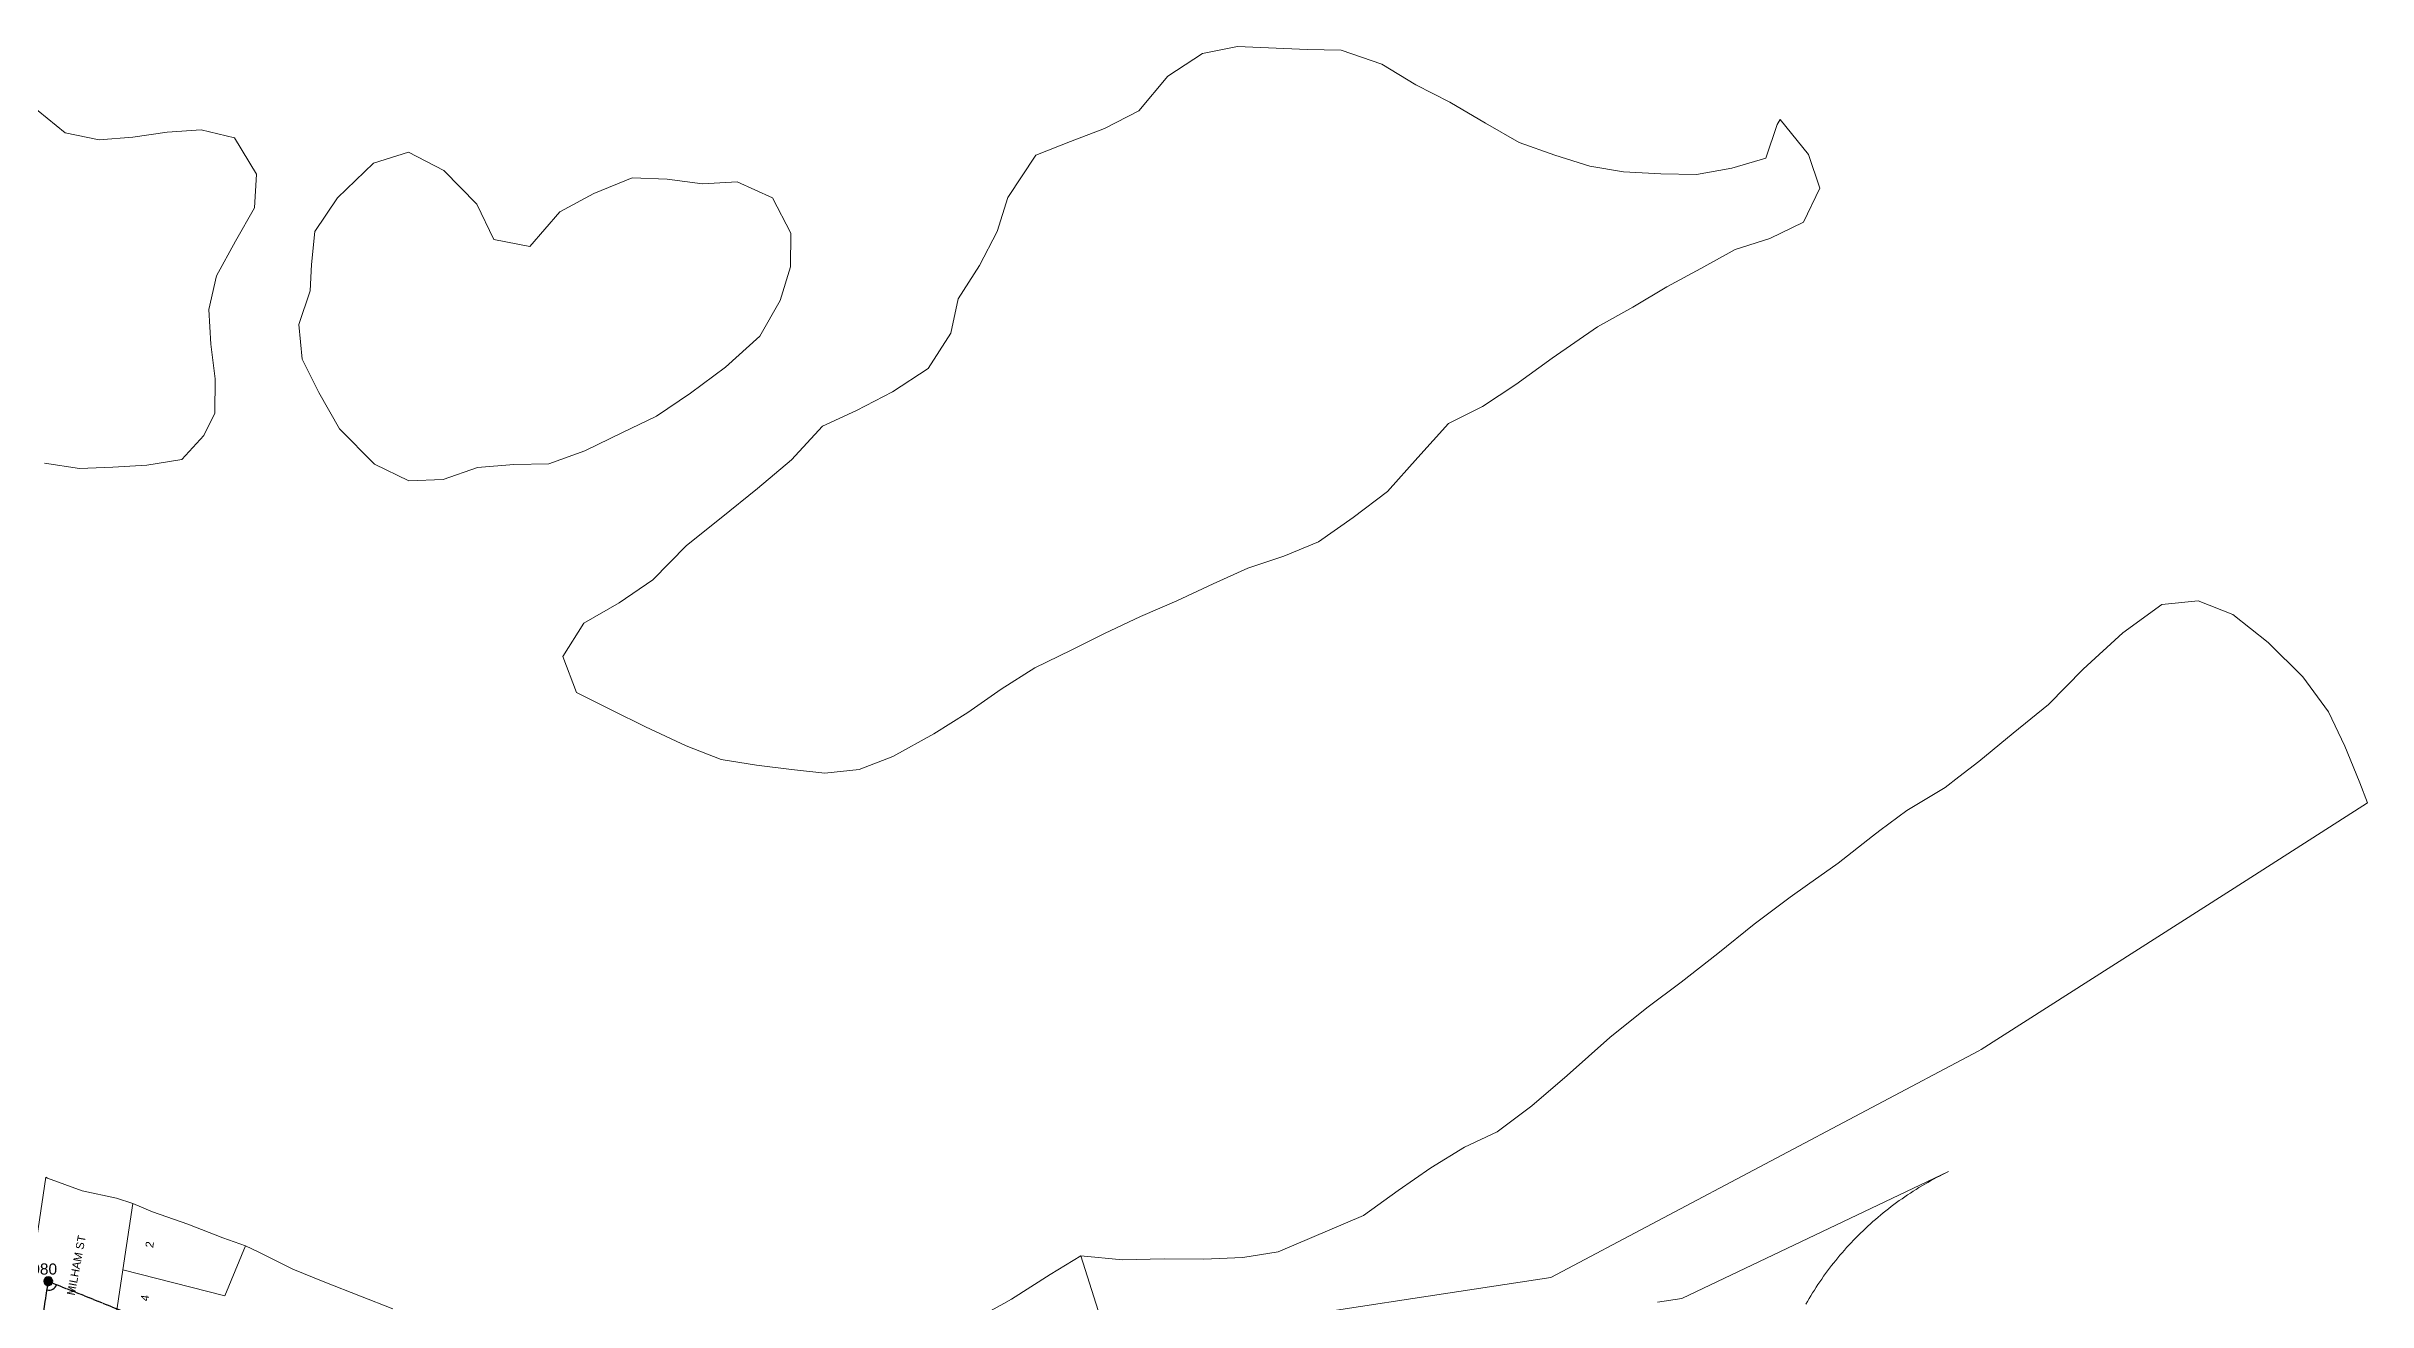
# Model space of a CAD drawing. Header units: metres. Extents: x 267914 to 271639, y 6093026 to 6094842.
# Drawn here: x 271117 to 271639, y 6094308 to 6094591 of the extents above; entities that cross this region are included whole.
import ezdxf
from ezdxf.enums import TextEntityAlignment as Align

# ---------------------------------------------------------------- set-up
doc = ezdxf.new("R2010")
doc.units = ezdxf.units.M
doc.linetypes.add('Cable Exist OH', pattern=[1, 1, 0])
doc.layers.get('0').update_dxf_attribs({"color": 6})
doc.layers.add('Cadastre Land Parcels_SP_EXT', color=9, linetype='Continuous', lineweight=5)
doc.layers.add('Cadastre Roads_SP_EXT', color=9, linetype='Continuous', lineweight=5)
doc.layers.add('Mains_LV_EXT', color=7, linetype='Continuous')
doc.layers.add('SupportsOH_SP_TR_HV_LV_SL_EXT', color=7, linetype='Continuous')
doc.layers.get('0').freeze()
doc.styles.add('POLE_LABEL', font='arial.ttf')
doc.styles.get("Standard").update_dxf_attribs({"font": 'arial.ttf'})

# ---------------------------------------------------------------- blocks, each defined once
blk = doc.blocks.new('POLE_EXT')
blk.add_hatch(color=256).paths.add_polyline_path([(-1, 0, 1), (1, 0, 1)])
blk.add_lwpolyline([(-1, 0, 1), (1, 0, 1)], format="xyb", close=True)
for tag, height, flags, p in [('pNumber', 2.5, 8, (-17.84, 2.07)), ('OWNED_BY', 0.2, 9, (1.35, -0.4)), ('SPECIAL_USE', 0.2, 9, (1.35, -0.8)), ('STATE', 0.2, 9, (1.35, -1)), ('cLV', 0.2, 9, (1.35, -1.4)), ('hDepth', 0.2, 9, (1.35, -1.6)), ('hDia', 0.2, 9, (1.35, -1.8)), ('cHV', 0.2, 9, (1.35, -2)), ('cLinedev', 0.2, 9, (1.35, -3.4)), ('pExisting', 0.2, 9, (1.35, -3.8)), ('pFooting', 0.2, 9, (1.35, -4.4)), ('pNew', 0.2, 9, (1.35, -4.6)), ('pRelocate', 0.2, 9, (1.35, -5)), ('pRemove', 0.2, 9, (1.35, -5.2)), ('PARENT', 0.2, 9, (1.35, -0.6)), ('USAGE', 0.2, 9, (1.35, -1.2)), ('LBRACKET', 0.2, 9, (1.35, -2.2)), ('LExisting', 0.2, 9, (1.35, -2.4)), ('LANTNUMBER', 0.2, 9, (1.35, -2.6)), ('LOther', 0.2, 9, (1.35, -2.8)), ('LRemove', 0.2, 9, (1.35, -3)), ('LEGEND', 0.2, 9, (1.35, -3.2)), ('LOCATION', 0.2, 9, (1.35, -3.6)), ('PFNUMBER', 0.2, 9, (1.35, -4)), ('NEWPFNUMBER', 0.2, 9, (1.35, -4.2)), ('pReplace', 0.2, 9, (1.35, -5.4)), ('pStay', 0.2, 9, (1.35, -5.6)), ('pType', 0.2, 9, (1.35, -5.8)), ('cspan', 0.2, 9, (1.35, -6)), ('STREETNAME', 0.2, 9, (1.35, -6.2)), ('SUBURB', 0.2, 9, (1.35, -6.4)), ('OPERATED_BY', 0.2, 9, (1.36, -7.01)), ('NOTES', 0.2, 9, (1.35, -6.6)), ('MAINTAINED_BY', 0.2, 9, (1.36, -6.81))]:
    blk.add_attdef(tag, text='', height=height, dxfattribs=dict(flags=flags)).set_placement(p, align=Align.MIDDLE_LEFT)
at = {"style": 'POLE_LABEL'}
for tag, height, flags, p in [('STRUCTURE_PLANT_NUMBER', 0.2, 9, (1.35, 0.03)), ('ASSET_NUM', 2.5, 8, (2, 2)), ('STREET_CODE', 0.2, 9, (1.35, -0.2))]:
    blk.add_attdef(tag, text='', height=height, dxfattribs=dict(at, flags=flags)).set_placement(p, align=Align.MIDDLE_LEFT)
at = {"flags": 1}
blk.add_attdef('Z', (1.35, -7.33), '', height=0.2, dxfattribs=at)

msp = doc.modelspace()

# ---------------------------------------------------------------- linework, layer by layer
at = {"layer": 'Cadastre Land Parcels_SP_EXT', "linetype": 'Continuous'}
for points in [[(271506.69593, 6094574.14577), (271506.0064, 6094573.01388), (271503.51419, 6094565.43794), (271495.83384, 6094563.14677), (271487.93134, 6094561.7664), (271479.89802, 6094561.90817), (271471.45166, 6094562.34701), (271463.9039, 6094563.61759), (271456.02754, 6094566.10176), (271448.04051, 6094568.99006), (271440.43268, 6094573.31006), (271432.40996, 6094578.02835), (271424.80991, 6094581.94245), (271417.09397, 6094586.56516), (271407.98334, 6094589.73648), (271400.35618, 6094589.88647), (271384.68712, 6094590.58598), (271376.78974, 6094589.00173), (271368.96214, 6094583.8598), (271362.50821, 6094576.10278), (271354.76082, 6094572.08135), (271347.09275, 6094569.18042), (271339.3262, 6094566.07394), (271333.0083, 6094556.58993), (271330.61907, 6094548.91506), (271326.60241, 6094541.30839), (271321.87185, 6094533.78907), (271320.19653, 6094526.02684), (271315.06768, 6094518.09246), (271307.03798, 6094512.84585), (271298.9907, 6094508.61472), (271291.33403, 6094505.10403), (271284.36865, 6094497.53904), (271276.66931, 6094491.07778), (271268.5655, 6094484.5068), (271260.75981, 6094478.24791), (271253.18608, 6094470.56889), (271245.5643, 6094465.32962), (271237.62355, 6094460.79665), (271232.89317, 6094453.27734), (271236.0015, 6094445.20444), (271243.90842, 6094441.19582), (271251.50485, 6094437.48576), (271260.6372, 6094433.19668), (271268.52575, 6094430.10301), (271276.48045, 6094428.84091), (271284.32704, 6094427.88065), (271291.86685, 6094427.01702), (271299.57493, 6094427.88515), (271307.14177, 6094430.78458), (271316.39434, 6094435.8532), (271324.0239, 6094440.6857), (271331.54374, 6094445.92232), (271339.07224, 6094450.75323), (271347.22914, 6094454.6805), (271354.7769, 6094458.49488), (271362.83363, 6094462.31924), (271370.99839, 6094465.84071), (271379.15626, 6094469.66657), (271387.0161, 6094473.18035), (271395.09464, 6094475.88775), (271402.85846, 6094479.09555), (271410.67987, 6094484.54276), (271418.39158, 6094490.3932), (271425.25334, 6094498.058), (271432.11599, 6094505.7228), (271439.76577, 6094509.53868), (271447.2926, 6094514.46993), (271455.40789, 6094520.43106), (271465.63787, 6094527.45174), (271473.58056, 6094531.88303), (271481.21462, 6094536.51246), (271488.85919, 6094540.63361), (271496.60313, 6094544.85786), (271504.38108, 6094547.35352), (271511.93149, 6094551.06729), (271515.64323, 6094558.66716), (271513.05367, 6094566.24177), (271506.69593, 6094574.14577)], [(271173.56801, 6094528.035), (271174.33297, 6094520.22198), (271178.04099, 6094512.66901), (271182.67501, 6094504.52704), (271190.56002, 6094496.55096), (271198.25697, 6094492.84399), (271205.97804, 6094493.10104), (271213.75202, 6094495.80198), (271221.87102, 6094496.47499), (271229.79702, 6094496.63602), (271237.87097, 6094499.54499), (271246.32803, 6094503.68196), (271253.98099, 6094507.39697), (271261.60604, 6094512.53404), (271269.52002, 6094518.38899), (271277.20902, 6094525.35799), (271281.82802, 6094533.38398), (271284.11796, 6094540.95497), (271284.16901, 6094548.58399), (271280.04697, 6094556.53296), (271272.148, 6094560.13498), (271264.33004, 6094559.67097), (271256.37904, 6094560.72999), (271248.54703, 6094560.97803), (271239.874, 6094557.44702), (271232.23102, 6094553.32498), (271225.47199, 6094545.56098), (271217.40996, 6094547.12703), (271213.59302, 6094555.08298), (271206.12202, 6094562.65997), (271198.21396, 6094566.77097), (271190.33504, 6094564.27098), (271182.25402, 6094556.48102), (271177.11801, 6094548.95402), (271176.36903, 6094541.53699), (271176.06102, 6094535.61102), (271173.56801, 6094528.035)], [(271161.58198, 6094320.65077), (271156.4858, 6094322.4728), (271148.55601, 6094325.55243), (271140.61756, 6094328.3342), (271136.20516, 6094330.15871), (271133.96637, 6094315.24543), (271156.88692, 6094309.39472), (271161.58198, 6094320.65077)], [(271310.07874, 6094302.86535), (271314.99613, 6094287.3007), (271314.99878, 6094287.29284), (271321.19566, 6094283.54524), (271332.94796, 6094302.9944), (271353.29538, 6094306.12023), (271349.40769, 6094318.41136), (271342.5067, 6094314.20143), (271333.86609, 6094308.65873), (271332.13654, 6094307.70439), (271326.79321, 6094304.75885), (271319.52626, 6094303.0701), (271311.59824, 6094303.41734), (271310.07874, 6094302.86535)]]:
    msp.add_lwpolyline(points, close=True, dxfattribs=at)
for points in [[(271116.34623, 6094496.77514), (271124.19643, 6094495.61207), (271131.71372, 6094495.86647), (271139.32931, 6094496.32633), (271147.2327, 6094497.6045), (271152.17853, 6094503.03272), (271154.65034, 6094508.02607), (271154.70078, 6094515.75509), (271153.73221, 6094523.56572), (271153.27182, 6094531.38634), (271155.0534, 6094538.94734), (271159.26952, 6094546.76116), (271163.59366, 6094554.27226), (271164.05458, 6094561.80668), (271159.11299, 6094570.04502), (271151.55472, 6094571.82351), (271143.9416, 6094571.26216), (271136.23617, 6094570.19103), (271128.6264, 6094569.52827), (271120.97044, 6094571.10227), (271112.90991, 6094577.75186)], [(271400.59379, 6094305.2324), (271424.10882, 6094308.82648), (271455.13132, 6094313.56791), (271551.38782, 6094364.51507), (271551.38782, 6094364.51507), (271551.88813, 6094364.83421), (271611.52855, 6094402.91237), (271638.83437, 6094420.34579), (271637.08759, 6094424.84015), (271634.91125, 6094430.21616), (271633.75162, 6094433.08247), (271630.02637, 6094440.81042), (271624.26011, 6094448.69862), (271616.46202, 6094456.44388), (271608.50819, 6094462.76717), (271600.76699, 6094465.85095), (271592.54914, 6094465.00005), (271583.75324, 6094458.58604), (271574.8986, 6094450.43108), (271567.10572, 6094442.50199), (271559.10093, 6094436.0144), (271551.40009, 6094429.63697), (271546.90467, 6094426.17371), (271543.79722, 6094423.77945), (271535.19097, 6094418.64485), (271529.159, 6094414.14166), (271527.45939, 6094412.87267), (271519.74018, 6094406.80422), (271512.84132, 6094401.8939), (271509.00061, 6094399.16168), (271500.85785, 6094393.06161), (271492.71049, 6094386.43896), (271484.46314, 6094380.0238), (271476.73183, 6094374.24358), (271468.37909, 6094367.51317), (271458.78246, 6094358.98704), (271450.83853, 6094352.16157), (271443.0771, 6094346.31687), (271435.71263, 6094342.84054), (271428.17229, 6094338.22339), (271420.83106, 6094333.08986), (271413.01609, 6094327.4886), (271393.82636, 6094319.32127), (271385.89321, 6094318.06448), (271377.01569, 6094317.6812), (271368.16132, 6094317.77227), (271358.81635, 6094317.51054), (271349.40769, 6094318.41136), (271353.29538, 6094306.12023)], [(271512.48004, 6094307.51491), (271512.85289, 6094308.16221), (271513.23245, 6094308.80563), (271513.61856, 6094309.44533), (271514.01049, 6094310.08115), (271514.40904, 6094310.71317), (271514.81502, 6094311.34139), (271515.22603, 6094311.96476), (271515.64455, 6094312.58335), (271516.06881, 6094313.19814), (271516.49979, 6094313.80905), (271516.93651, 6094314.41519), (271517.37994, 6094315.01647), (271517.82919, 6094315.61395), (271518.28428, 6094316.20561), (271518.74512, 6094316.79346), (271519.21266, 6094317.37645), (271519.68603, 6094317.95468), (271520.17239, 6094318.53617), (271520.66379, 6094319.11281), (271521.16181, 6094319.68467), (271521.66566, 6094320.25071), (271522.17542, 6094320.81091), (271522.69093, 6094321.36723), (271523.21236, 6094321.91684), (271523.73962, 6094322.4615), (271524.27191, 6094323.00139), (271524.81012, 6094323.53447), (271525.35407, 6094324.0627), (271525.90315, 6094324.5851), (271526.45726, 6094325.10167), (271527.0172, 6094325.61338), (271527.58218, 6094326.1182), (271528.15307, 6094326.61728), (271528.72812, 6094327.11053), (271529.30908, 6094327.59786), (271529.89428, 6094328.07839), (271530.48532, 6094328.55406), (271531.08068, 6094329.02293), (271531.68099, 6094329.48491), (271532.28642, 6094329.94203), (271532.896, 6094330.39138), (271533.51071, 6094330.83578), (271534.12965, 6094331.27241), (271534.75284, 6094331.70312), (271535.38115, 6094332.128), (271536.01361, 6094332.54599), (271536.65031, 6094332.95718), (271537.29134, 6094333.36148), (271537.93661, 6094333.75898), (271538.58524, 6094334.15055), (271539.23899, 6094334.53524), (271539.89618, 6094334.91216), (271540.55682, 6094335.28315), (271541.2217, 6094335.64726), (271541.89082, 6094336.00448), (271542.56259, 6094336.35383), (271543.2386, 6094336.69736), (271544.60096, 6094337.3618), (271484.62788, 6094308.83637), (271479.12228, 6094308.00922)], [(271194.65636, 6094306.46508), (271187.42404, 6094309.36539), (271179.40874, 6094312.50553), (271179.40874, 6094312.50553), (271172.1773, 6094315.40584), (271164.56073, 6094319.26554), (271161.58198, 6094320.65077), (271156.88692, 6094309.39472), (271133.96637, 6094315.24543), (271132.00468, 6094302.179)]]:
    msp.add_lwpolyline(points, dxfattribs=at)
at = {"layer": 'Cadastre Roads_SP_EXT', "linetype": 'Continuous'}
msp.add_lwpolyline([(271136.20519, 6094330.15869), (271132.57212, 6094331.40689), (271124.82788, 6094333.06121), (271117.01759, 6094335.86819), (271116.65094, 6094336.1037), (271110.3324, 6094293.66352), (271121.67607, 6094289.09537), (271129.56416, 6094285.91822), (271132.00466, 6094302.17902), (271133.96637, 6094315.24544), (271136.20519, 6094330.15869)], close=True, dxfattribs=at)
at = {"layer": 'Mains_LV_EXT', "linetype": 'Cable Exist OH'}
for points in [[(271113.31277, 6094285.82651), (271117.18268, 6094312.69725)], [(271117.18268, 6094312.69725), (271156.81922, 6094296.80053), (271191.92836, 6094302.54304), (271222.32576, 6094295.13338), (271259.15144, 6094286.35945), (271310.33273, 6094288.3576)]]:
    msp.add_lwpolyline(points, dxfattribs=at)
at = {"layer": 'Mains_LV_EXT', "linetype": 'Continuous'}
msp.add_lwpolyline([(271116.89958, 6094310.73161, 0.419957266), (271119.05259, 6094311.99051)], format="xyb", dxfattribs=at)

# ---------------------------------------------------------------- block references
at = {"layer": 'SupportsOH_SP_TR_HV_LV_SL_EXT'}
ref = msp.add_blockref('POLE_EXT', (271117.18265, 6094312.69728), dxfattribs=at)
ref.add_attrib('ASSET_NUM', '2KV080', dxfattribs={"layer": '0', "height": 2.5, "style": 'POLE_LABEL'}).set_placement((271119.18265, 6094313.44728), align=Align.BOTTOM_RIGHT)

# ---------------------------------------------------------------- texts
at = {"layer": 'Cadastre Land Parcels_SP_EXT'}
for s, rotation, p in [('2', 81.641029, (271140.77002, 6094320.13769)), ('4', 81.641136, (271139.71497, 6094308.09933))]:
    msp.add_text(s, height=1.8, rotation=rotation, dxfattribs=at).set_placement(p)
at = {"layer": 'Cadastre Roads_SP_EXT'}
msp.add_text('MILHAM ST', height=1.8, rotation=79.349915, dxfattribs=at).set_placement((271123.13558, 6094309.4071))

doc.saveas('drawing.dxf')
